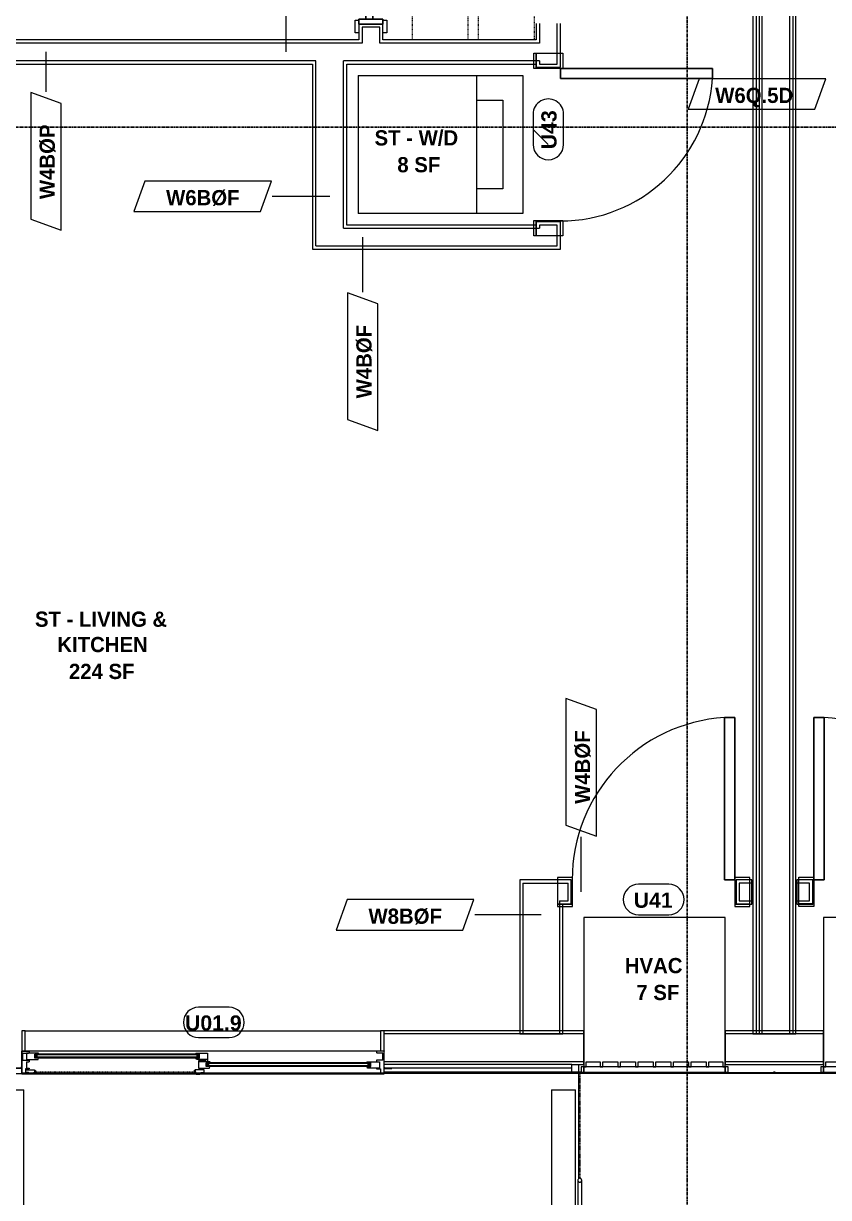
# Model space of a CAD drawing. Header units: inches. Extents: x -4058 to -1781, y 9814 to 12264.
# Drawn here: x -3285.3 to -3126.4, y 9956.2 to 10187.7 of the extents above; entities that cross this region are included whole.
import ezdxf

# ---------------------------------------------------------------- set-up
doc = ezdxf.new("R2010")
doc.units = ezdxf.units.IN
doc.header["$MEASUREMENT"] = 0
for name, pattern in [('Center 1_4_', [0.53125, 0.25, -0.09375, 0.09375, -0.09375]), ('Dash', [0.25, 0.125, -0.125]), ('Grid Line 1_2_', [0.875, 0.5, -0.125, 0.125, -0.125])]:
    doc.linetypes.add(name, pattern=pattern)
for name, color, linetype, lineweight in [('0-1', 7, 'Continuous', 5), ('0-2', 7, 'Continuous', 9), ('A-AREA-IDEN', 2, 'Continuous', 9), ('A-DETL-CNTR-1', 7, 'Center 1_4_', 9), ('A-DETL-GENF-1', 7, 'Continuous', 9), ('A-DETL-GENF-2', 92, 'Continuous', 18), ('A-DETL-GENF-HDLN-1', 7, 'Dash', 9), ('A-DETL-GENF-HDLN-2', 1, 'Continuous', 18), ('A-DOOR', 31, 'Continuous', 18), ('A-DOOR-1', 7, 'Continuous', 9), ('A-DOOR-3', 31, 'Continuous', 9), ('A-DOOR-4', 31, 'Continuous', 30), ('A-DOOR-FRAM-1', 7, 'Continuous', 9), ('A-DOOR-FRAM-3', 31, 'Continuous', 30), ('A-DOOR-IDEN', 31, 'Continuous', 9), ('A-FLOR-1', 7, 'Continuous', 9), ('A-FLOR-2', 192, 'Continuous', 9), ('A-FLOR-HRAL-1', 7, 'Continuous', 9), ('A-GENM-1', 7, 'Continuous', 9), ('A-GLAZ-2', 7, 'Continuous', 9), ('A-WALL', 113, 'Continuous', 18), ('A-WALL-1', 7, 'Continuous', 9), ('A-WALL-2', 250, 'Continuous', 18), ('A-WALL-3', 113, 'Continuous', 9), ('A-WALL-IDEN', 211, 'Continuous', 9), ('I-WALL-1', 7, 'Continuous', 9), ('I-WALL-2', 2, 'Continuous', 9), ('P-SANR-FIXT', 6, 'Continuous', 9), ('Q-CASE', 31, 'Continuous', 9), ('Q-CASE-HDLN', 31, 'Dash', 9), ('S-BEAM-1', 7, 'Continuous', 9), ('S-GRID-1', 1, 'Grid Line 1_2_', 30)]:
    doc.layers.add(name, color=color, linetype=linetype, lineweight=lineweight)
doc.styles.add('Arial_B', font='arialbd.ttf', dxfattribs={"height": 3})
doc.styles.add('Century Gothic_B', font='GOTHICB.TTF', dxfattribs={"height": 3})

# ---------------------------------------------------------------- blocks, each defined once
blk = doc.blocks.new('Door-Sliding-Marvin-2_Panel_Patio_Door-Essential - LL-MARVIN ESSENTIAL SLIDING - 6_-0_X6_-10_ - 2ND FLOOR 2-3440891-UNIT PLANS - 2ND FLOOR')
at = {"layer": 'A-DETL-GENF-1'}
for p, q in [((-32.87, 2.72), (-32.87, 2.27)), ((-32.61, 2.72), (-32.61, 2.27))]:
    blk.add_line(p, q, dxfattribs=at)
at = {"layer": 'A-DETL-GENF-2'}
for p, q in [((-37.25, 3.19), (-37.25, 3.23)), ((-35.75, 3.23), (-37.25, 3.23)), ((-35.91, 3.19), (-37.25, 3.19)), ((-35.91, 3.19), (-35.91, 3.08)), ((-35.75, 3.08), (-35.91, 3.08)), ((-35, 4.28), (-35.75, 4.28)), ((-35.75, 4.28), (-35.75, -0.19)), ((-35, 3.31), (-35, 4.28)), ((-34.25, 3.31), (-35, 3.31)), ((-34.81, 3.19), (-32.46, 3.19)), ((-34.81, 1.94), (-34.81, 3.19)), ((-34.25, 3.19), (-34.25, 3.31)), ((-32.38, 2.87), (-33.09, 2.87)), ((-33.09, 2.87), (-33.09, 2.12)), ((-32.98, 2.72), (-32.98, 2.87)), ((-32.46, 3.19), (-32.38, 2.87)), ((-35.5, 1.62), (-35.5, 0.25)), ((-35.5, 1.62), (-34.25, 1.62)), ((-35.5, 0.25), (-34.39, 0.25)), ((-32.41, 1.94), (-34.81, 1.94)), ((-34.39, 0.25), (-34.25, 0.1)), ((-34.25, 1.62), (-34.25, 1.94)), ((-34.25, -0.19), (-34.25, 0.1)), ((-33.09, 2.12), (-32.34, 2.12)), ((-32.98, 2.27), (-32.98, 2.12)), ((-32.34, 2), (-32.41, 1.94)), ((-32.34, 2.12), (-32.34, 2)), ((-35.75, -0.19), (-34.25, -0.19)), ((-35.06, -0.22), (-35.75, -0.22)), ((-35.75, -0.22), (-35.75, -4.19)), ((-35.06, -4.19), (-35.06, -0.22)), ((35.06, -0.22), (35.06, -4.19)), ((35.75, -0.22), (35.06, -0.22)), ((35.75, -4.19), (35.75, -0.22)), ((-35.75, -4.19), (-35.06, -4.19)), ((35.06, -4.19), (35.75, -4.19))]:
    blk.add_line(p, q, dxfattribs=at)
at = {"layer": 'A-DETL-GENF-HDLN-1'}
blk.add_line((1.75, 3.94), (33.01, 3.94), dxfattribs=at)
at = {"layer": 'A-DETL-GENF-HDLN-2'}
for p, q in [((-32.87, 2.72), (-32.87, 2.27)), ((-32.61, 2.72), (-32.61, 2.27)), ((-1.29, 3.19), (-1.38, 2.87)), ((-1.38, 2.87), (-0.66, 2.87)), ((0.87, 3.19), (-1.29, 3.19)), ((-1.14, 2.72), (-1.14, 2.27)), ((-0.88, 2.72), (-0.88, 2.27)), ((-0.77, 2.72), (-0.77, 2.87)), ((-0.66, 2.87), (-0.66, 2.12)), ((-0.24, 4.05), (-0.24, 3.53)), ((0.34, 4.05), (-0.24, 4.05)), ((-0.24, 3.53), (1.51, 3.53)), ((0.6, 4.36), (0.34, 4.05)), ((1.35, 4.36), (0.6, 4.36)), ((0.87, 1.72), (0.87, 3.19)), ((1.35, 4.05), (1.35, 4.36)), ((1.35, 4.05), (1.51, 4.05)), ((1.51, 3.69), (1.51, 4.05)), ((1.71, 3.69), (1.51, 3.69)), ((1.51, 3.65), (1.75, 3.65)), ((1.51, 3.53), (1.51, 3.65)), ((1.64, 3.83), (1.64, 3.94)), ((1.75, 3.94), (1.64, 3.94)), ((1.64, 3.83), (1.71, 3.83)), ((1.71, 3.83), (1.71, 3.69)), ((1.75, 3.65), (1.75, 3.94)), ((33.01, 3.94), (33.12, 3.94)), ((33.01, 3.65), (33.01, 3.94)), ((33.25, 3.65), (33.01, 3.65)), ((33.12, 3.83), (33.05, 3.83)), ((33.05, 3.83), (33.05, 3.69)), ((33.05, 3.69), (33.25, 3.69)), ((33.12, 3.83), (33.12, 3.94)), ((33.25, 3.69), (33.25, 4.05)), ((33.41, 4.05), (33.25, 4.05)), ((33.25, 3.53), (33.25, 3.65)), ((35, 3.53), (33.25, 3.53)), ((33.41, 4.05), (33.41, 4.36)), ((33.41, 4.36), (34.16, 4.36)), ((34.16, 4.36), (34.42, 4.05)), ((34.25, 3.19), (34.25, 3.31)), ((34.25, 3.31), (35, 3.31)), ((34.81, 3.19), (34.25, 3.19)), ((34.42, 4.05), (35, 4.05)), ((34.81, 1.94), (34.81, 3.19)), ((35, 4.28), (35.75, 4.28)), ((35, 3.31), (35, 4.28)), ((35.75, 4.28), (35.75, -0.19)), ((35.75, 3.23), (37.25, 3.23)), ((35.75, 3.08), (35.9, 3.08)), ((35.9, 3.19), (35.9, 3.08)), ((35.9, 3.19), (37.25, 3.19)), ((37.25, 3.19), (37.25, 3.23)), ((-0.66, 2.12), (-1.41, 2.12)), ((-1.41, 2.12), (-1.41, 2)), ((-1.41, 2), (-1.34, 1.94)), ((-1.34, 1.94), (0.87, 1.94)), ((0.24, 1.82), (-0.88, 1.72)), ((-0.88, 0.25), (-0.88, 1.72)), ((-0.88, 1.5), (1.29, 1.5)), ((1.34, 0.25), (-0.88, 0.25)), ((-0.77, 2.27), (-0.77, 2.12)), ((-0.43, 1.68), (0.43, 1.76)), ((-0.43, 1.58), (-0.43, 1.68)), ((-0.24, 1.58), (-0.43, 1.58)), ((-0.24, 1.62), (0.87, 1.72)), ((-0.24, 1.62), (-0.24, 1.7)), ((-0.24, 1.51), (-0.24, 1.58)), ((0.24, 1.93), (0.24, 1.86)), ((0.24, 1.86), (0.43, 1.86)), ((0.24, 1.82), (0.24, 1.74)), ((0.43, 1.86), (0.43, 1.76)), ((0.66, 1.19), (0.66, 0.44)), ((1.37, 1.19), (0.66, 1.19)), ((0.66, 0.44), (1.41, 0.44)), ((0.77, 1.04), (0.77, 1.19)), ((0.77, 0.58), (0.77, 0.44)), ((0.88, 1.04), (0.88, 0.58)), ((1.14, 1.04), (1.14, 0.58)), ((1.29, 1.5), (1.37, 1.19)), ((1.41, 0.31), (1.34, 0.25)), ((1.41, 0.44), (1.41, 0.31)), ((33.16, 0.44), (32.41, 0.44)), ((32.41, 0.44), (32.41, 0.31)), ((32.41, 0.31), (32.47, 0.25)), ((32.52, 1.5), (32.44, 1.19)), ((32.44, 1.19), (33.16, 1.19)), ((32.47, 0.25), (34.84, 0.25)), ((34.84, 1.5), (32.52, 1.5)), ((32.68, 1.04), (32.68, 0.58)), ((32.93, 1.04), (32.93, 0.58)), ((33.04, 1.04), (33.04, 1.19)), ((33.04, 0.58), (33.04, 0.44)), ((33.16, 1.19), (33.16, 0.44)), ((34.81, 1.94), (34.25, 1.94)), ((34.25, 1.62), (34.25, 1.94)), ((35.5, 1.62), (34.25, 1.62)), ((34.39, 0.25), (34.25, 0.1)), ((34.25, -0.19), (34.25, 0.1)), ((35.5, 0.25), (34.39, 0.25)), ((34.84, 0.25), (34.84, 1.5)), ((35.5, 1.62), (35.5, 0.25)), ((35.75, -0.19), (34.25, -0.19))]:
    blk.add_line(p, q, dxfattribs=at)
at = {"layer": 'A-DOOR'}
for p, q in [((-32.98, 2.87), (-0.77, 2.87)), ((-32.98, 2.72), (-0.77, 2.72)), ((-32.98, 2.27), (-0.77, 2.27)), ((-32.98, 2.12), (-0.77, 2.12)), ((0.77, 1.19), (33.04, 1.19)), ((0.77, 1.04), (33.04, 1.04)), ((0.77, 0.58), (33.04, 0.58)), ((0.77, 0.44), (33.04, 0.44))]:
    blk.add_line(p, q, dxfattribs=at)
at = {"layer": 'A-DOOR-1'}
for p, q in [((-35.75, 4.25), (35.75, 4.25)), ((-35.75, 4.19), (-35.75, 4.25)), ((-35.75, 4.19), (35.75, 4.19)), ((35.75, 4.25), (35.75, 4.19)), ((40.68, 4.25), (35.75, 4.25)), ((40.68, 4.19), (40.68, 4.25))]:
    blk.add_line(p, q, dxfattribs=at)
at = {"layer": 'A-DOOR-FRAM-1'}
for p, q in [((35.75, 4.28), (-35.75, 4.28)), ((-35.75, 4.28), (-35.75, -0.19)), ((35.75, -0.19), (35.75, 4.28)), ((-35.75, -0.19), (35.75, -0.19))]:
    blk.add_line(p, q, dxfattribs=at)
blk = doc.blocks.new('V-Series_EWC4_SPVU_RFA_2015 - 2ND AND 3RD FLOOR-2226480-UNIT PLANS - 2ND FLOOR')
at = {"layer": 'A-GENM-1'}
for p, q in [((-3859.97, 11740.34), (-3859.97, 11739.78)), ((-3858.97, 11740.34), (-3859.97, 11740.34)), ((-3858.97, 11739.78), (-3858.97, 11740.34)), ((-3859.97, 11739.78), (-3859.97, 11711.9)), ((-3858.97, 11739.78), (-3859.97, 11739.78)), ((-3859.97, 11739.78), (-3858.97, 11739.78)), ((-3858.97, 11711.9), (-3858.97, 11739.78)), ((-3829.54, 11739.78), (-3858.97, 11739.78)), ((-3858.97, 11739.78), (-3858.97, 11739.34)), ((-3858.97, 11739.34), (-3857.97, 11739.34)), ((-3857.97, 11739.34), (-3857.97, 11736.54)), ((-3829.54, 11711.9), (-3829.54, 11739.78)), ((-3857.97, 11736.54), (-3858.97, 11736.54)), ((-3858.97, 11736.54), (-3858.97, 11736.04)), ((-3858.97, 11736.04), (-3857.97, 11736.04)), ((-3857.97, 11736.04), (-3857.97, 11733.06)), ((-3857.97, 11733.06), (-3858.97, 11733.06)), ((-3858.97, 11733.06), (-3858.97, 11732.56)), ((-3858.97, 11732.56), (-3857.97, 11732.56)), ((-3857.97, 11732.56), (-3857.97, 11729.57)), ((-3857.97, 11729.57), (-3858.97, 11729.57)), ((-3858.97, 11729.57), (-3858.97, 11729.07)), ((-3858.97, 11729.07), (-3857.97, 11729.07)), ((-3857.97, 11729.07), (-3857.97, 11726.09)), ((-3857.97, 11726.09), (-3858.97, 11726.09)), ((-3858.97, 11726.09), (-3858.97, 11725.59)), ((-3858.97, 11725.59), (-3857.97, 11725.59)), ((-3857.97, 11725.59), (-3857.97, 11722.61)), ((-3857.97, 11722.61), (-3858.97, 11722.61)), ((-3858.97, 11722.61), (-3858.97, 11722.11)), ((-3858.97, 11722.11), (-3857.97, 11722.11)), ((-3857.97, 11722.11), (-3857.97, 11719.12)), ((-3857.97, 11719.12), (-3858.97, 11719.12)), ((-3858.97, 11719.12), (-3858.97, 11718.62)), ((-3858.97, 11718.62), (-3857.97, 11718.62)), ((-3857.97, 11718.62), (-3857.97, 11715.64)), ((-3857.97, 11715.64), (-3858.97, 11715.64)), ((-3858.97, 11715.64), (-3858.97, 11715.14)), ((-3858.97, 11715.14), (-3857.97, 11715.14)), ((-3857.97, 11715.14), (-3857.97, 11712.34)), ((-3857.97, 11712.34), (-3858.97, 11712.34)), ((-3858.97, 11712.34), (-3858.97, 11711.9)), ((-3859.97, 11711.9), (-3858.97, 11711.9)), ((-3859.97, 11711.9), (-3859.97, 11711.34)), ((-3858.97, 11711.9), (-3859.97, 11711.9)), ((-3859.97, 11711.34), (-3858.97, 11711.34)), ((-3858.97, 11711.34), (-3858.97, 11711.9)), ((-3858.97, 11711.9), (-3829.54, 11711.9))]:
    blk.add_line(p, q, dxfattribs=at)
blk = doc.blocks.new('Perforated Panel at Magic-Pak - hvac panel - 2nd floor 2-2702974-UNIT PLANS - 2ND FLOOR')
at = {"layer": 'A-GLAZ-2'}
for p, q in [((19.01, 4.19), (-19.01, 4.19)), ((-19.01, 4.12), (19.01, 4.12))]:
    blk.add_line(p, q, dxfattribs=at)
blk = doc.blocks.new('Railing - Baluster_01-2700443-UNIT PLANS - 2ND FLOOR')
at = {"layer": 'A-FLOR-HRAL-1'}
for p, q in [((-0.59, 1.18), (0.59, 1.18)), ((-0.59, 0.59), (-0.59, 1.18)), ((0.59, 1.18), (0.59, 0.59))]:
    blk.add_line(p, q, dxfattribs=at)
blk = doc.blocks.new('Railing - Railing-3415178-UNIT PLANS - 2ND FLOOR')
at = {"layer": 'A-FLOR-HRAL-1'}
for p, q in [((-3289.9, 9977.44), (-3289.9, 9933.33)), ((-3289.9, 9977.44), (-3289.43, 9977.44)), ((-3289.43, 9977.44), (-3285.65, 9977.44)), ((-3285.65, 9977.44), (-3285.17, 9977.44)), ((-3285.17, 9938.05), (-3285.17, 9977.44)), ((-3181.07, 9977.44), (-3181.07, 9938.05)), ((-3181.07, 9977.44), (-3180.6, 9977.44)), ((-3180.6, 9977.44), (-3176.82, 9977.44)), ((-3176.82, 9977.44), (-3176.35, 9977.44)), ((-3176.35, 9933.33), (-3176.35, 9977.44)), ((-3181.07, 9938.05), (-3285.17, 9938.05)), ((-3289.9, 9933.33), (-3176.35, 9933.33))]:
    blk.add_line(p, q, dxfattribs=at)
for points, knots in [([(-3285.65, 9937.58), (-3285.61, 9937.62), (-3285.54, 9937.68), (-3285.47, 9937.76), (-3285.42, 9937.81), (-3285.38, 9937.84), (-3285.35, 9937.88), (-3285.32, 9937.91), (-3285.29, 9937.93), (-3285.26, 9937.96), (-3285.24, 9937.99), (-3285.21, 9938.02), (-3285.18, 9938.04), (-3285.17, 9938.05), (-3285.17, 9938.05)], [0, 0, 0, 0, 0.166667, 0.25, 0.333333, 0.375, 0.416667, 0.5, 0.541667, 0.583333, 0.666667, 0.75, 0.833333, 1, 1, 1, 1]), ([(-3180.6, 9937.58), (-3180.64, 9937.62), (-3180.7, 9937.68), (-3180.78, 9937.76), (-3180.83, 9937.81), (-3180.86, 9937.84), (-3180.9, 9937.88), (-3180.93, 9937.91), (-3180.96, 9937.93), (-3180.98, 9937.96), (-3181.01, 9937.99), (-3181.04, 9938.02), (-3181.07, 9938.04), (-3181.07, 9938.05), (-3181.07, 9938.05)], [0, 0, 0, 0, 0.166667, 0.25, 0.333333, 0.375, 0.416667, 0.5, 0.541667, 0.583333, 0.666667, 0.75, 0.833333, 1, 1, 1, 1]), ([(-3289.9, 9933.33), (-3289.9, 9933.33), (-3289.89, 9933.34), (-3289.86, 9933.36), (-3289.84, 9933.39), (-3289.81, 9933.42), (-3289.78, 9933.44), (-3289.75, 9933.47), (-3289.71, 9933.51), (-3289.67, 9933.55), (-3289.64, 9933.59), (-3289.6, 9933.63), (-3289.53, 9933.7), (-3289.47, 9933.76), (-3289.43, 9933.8)], [0, 0, 0, 0, 0.166667, 0.25, 0.333333, 0.416667, 0.458333, 0.5, 0.583333, 0.666667, 0.708333, 0.75, 0.833333, 1, 1, 1, 1]), ([(-3176.35, 9933.33), (-3176.35, 9933.33), (-3176.36, 9933.34), (-3176.38, 9933.36), (-3176.41, 9933.39), (-3176.44, 9933.42), (-3176.47, 9933.44), (-3176.49, 9933.47), (-3176.53, 9933.51), (-3176.58, 9933.55), (-3176.61, 9933.59), (-3176.65, 9933.63), (-3176.72, 9933.7), (-3176.78, 9933.76), (-3176.82, 9933.8)], [0, 0, 0, 0, 0.166667, 0.25, 0.333333, 0.416667, 0.458333, 0.5, 0.583333, 0.666667, 0.708333, 0.75, 0.833333, 1, 1, 1, 1])]:
    blk.add_open_spline(points, degree=3, knots=knots, dxfattribs=at)
blk.add_blockref('Railing - Baluster_01-2700443-UNIT PLANS - 2ND FLOOR', (-3287.54, 9976.85))
blk = doc.blocks.new('Walls 75 - Walls 1-3287873-UNIT PLANS - 2ND FLOOR')
at = {"layer": 'S-BEAM-1'}
for p, q in [((-3175.89, 9959.59), (-3175.89, 9940.65)), ((-3175.14, 9940.65), (-3175.14, 9959.59))]:
    blk.add_line(p, q, dxfattribs=at)
at = {"layer": 'S-BEAM-1', "flags": 128}
for points in [[(-3175.14, 9959.59), (-3175.16, 9959.68), (-3175.19, 9959.77), (-3175.24, 9959.85), (-3175.31, 9959.92), (-3175.39, 9959.96), (-3175.47, 9959.99), (-3175.56, 9959.99), (-3175.65, 9959.96), (-3175.73, 9959.92), (-3175.8, 9959.85), (-3175.85, 9959.77), (-3175.88, 9959.68), (-3175.89, 9959.59)], [(-3175.89, 9959.59), (-3175.88, 9959.49), (-3175.85, 9959.4), (-3175.8, 9959.32), (-3175.73, 9959.26), (-3175.65, 9959.21), (-3175.56, 9959.19), (-3175.47, 9959.19), (-3175.39, 9959.21), (-3175.31, 9959.26), (-3175.24, 9959.32), (-3175.19, 9959.4), (-3175.16, 9959.49), (-3175.14, 9959.59)]]:
    blk.add_lwpolyline(points, dxfattribs=at)
at = {"layer": 'S-BEAM-1'}
blk.add_ellipse((-3175.52, 9940.65), major_axis=(0.375, 0), ratio=0.93544, start_param=4.18879, end_param=6.283185, dxfattribs=at)
blk = doc.blocks.new('CTR - 1st Phase - Shell_rvt-1-UNIT PLANS - 2ND FLOOR')
at = {"layer": 'A-DETL-CNTR-1'}
blk.add_line((-3175.52, 9980.69), (-3175.52, 9959.99), dxfattribs=at)
at = {"layer": 'A-FLOR-1'}
for p, q in [((-3175.71, 9980.94), (-3175.71, 9982.44)), ((-3175.71, 9959.93), (-3175.71, 9980.69))]:
    blk.add_line(p, q, dxfattribs=at)
at = {"layer": 'A-WALL-1'}
for p, q in [((-3174.71, 9989.06), (-3214.11, 9989.06)), ((-3174.71, 9982.44), (-3174.71, 9989.06)), ((-3127.41, 9989.06), (-3146.84, 9989.06)), ((-3146.84, 9989.06), (-3146.84, 9982.44)), ((-3127.41, 9982.44), (-3127.41, 9989.06)), ((-3214.11, 9985.1), (-3214.11, 9985.06)), ((-3177.09, 9980.94), (-3177.09, 9982.44)), ((-3177.09, 9982.44), (-3174.71, 9982.44)), ((-3175.34, 9980.94), (-3177.09, 9980.94)), ((-3175.34, 9980.69), (-3175.34, 9980.94)), ((-3146.84, 9982.44), (-3127.41, 9982.44)), ((-3136.94, 9980.94), (-3137.31, 9980.94)), ((-3137.31, 9980.94), (-3137.31, 9980.69)), ((-3136.94, 9980.69), (-3136.94, 9980.94)), ((-3214.11, 9980.69), (-3175.34, 9980.69)), ((-3137.31, 9980.69), (-3136.94, 9980.69))]:
    blk.add_line(p, q, dxfattribs=at)
at = {"layer": 'A-WALL-2'}
for p, q in [((-3174.71, 9988.44), (-3214.11, 9988.44)), ((-3127.41, 9988.44), (-3146.84, 9988.44)), ((-3174.71, 9982.94), (-3214.11, 9982.94)), ((-3177.09, 9982.44), (-3214.11, 9982.44)), ((-3177.09, 9981.69), (-3214.11, 9981.69)), ((-3177.09, 9980.94), (-3214.11, 9980.94)), ((-3127.41, 9982.94), (-3146.84, 9982.94))]:
    blk.add_line(p, q, dxfattribs=at)
at = {"layer": '0-2'}
for name, p, rotation in [('V-Series_EWC4_SPVU_RFA_2015 - 2ND AND 3RD FLOOR-2226480-UNIT PLANS - 2ND FLOOR', (8565.07, 13840.91), 90.00000000000026), ('V-Series_EWC4_SPVU_RFA_2015 - 2ND AND 3RD FLOOR-2226480-UNIT PLANS - 2ND FLOOR', (8612.37, 13840.91), 90.00000000000026), ('Door-Sliding-Marvin-2_Panel_Patio_Door-Essential - LL-MARVIN ESSENTIAL SLIDING - 6_-0_X6_-10_ - 2ND FLOOR 2-3440891-UNIT PLANS - 2ND FLOOR', (-3249.86, 9984.88), 180), ('Perforated Panel at Magic-Pak - hvac panel - 2nd floor 2-2702974-UNIT PLANS - 2ND FLOOR', (-3156.32, 9984.88), 180), ('Perforated Panel at Magic-Pak - hvac panel - 2nd floor 2-2702974-UNIT PLANS - 2ND FLOOR', (-3117.92, 9984.88), 180)]:
    blk.add_blockref(name, p, dxfattribs=dict(at, rotation=rotation))
for name in ['Railing - Railing-3415178-UNIT PLANS - 2ND FLOOR', 'Walls 75 - Walls 1-3287873-UNIT PLANS - 2ND FLOOR']:
    blk.add_blockref(name, (0, 0), dxfattribs=at)
blk = doc.blocks.new('CTR - 1st Phase - Common Walls_rvt-1-UNIT PLANS - 2ND FLOOR')
at = {"layer": 'A-WALL-2'}
for p, q in [((-3140.75, 10355.41), (-3140.75, 9988.44)), ((-3140.12, 10355.41), (-3140.12, 9988.44)), ((-3139.62, 10355.41), (-3139.62, 9988.44)), ((-3134.12, 10355.41), (-3134.12, 9988.44)), ((-3133.5, 10355.41), (-3133.5, 9988.44))]:
    blk.add_line(p, q, dxfattribs=at)
at = {"layer": 'I-WALL-1'}
for p, q in [((-3141.37, 10355.41), (-3141.37, 9988.44)), ((-3132.87, 9988.44), (-3132.87, 10355.41)), ((-3141.37, 9988.44), (-3132.87, 9988.44))]:
    blk.add_line(p, q, dxfattribs=at)
blk = doc.blocks.new('CTR - 1st Phase - Structure_rvt-1-UNIT PLANS - 2ND FLOOR')
at = {"layer": 'S-GRID-1'}
for p, q in [((-3154.32, 9814.03), (-3154.32, 12247.5)), ((-1781.27, 10167.19), (-4041.78, 10167.19))]:
    blk.add_line(p, q, dxfattribs=at)
blk = doc.blocks.new('SLIDING - FLUSH - SLIDING - FLUSH - 5-0 x 6-8-3203586-UNIT PLANS - 2ND FLOOR')
at = {"layer": 'A-DOOR-3'}
for p, q in [((-32.75, 3.25), (-30.25, 3.25)), ((-32.75, 2.5), (-32.75, 3.25)), ((-30.25, 2.5), (-32.75, 2.5)), ((-30.25, 3.25), (-30.25, 2.5)), ((30.25, 3.25), (32.75, 3.25)), ((30.25, 2.5), (30.25, 3.25)), ((32.75, 2.5), (30.25, 2.5)), ((32.75, 3.25), (32.75, 2.5)), ((-32.75, -2.25), (-30.25, -2.25)), ((-32.75, -3), (-32.75, -2.25)), ((-30.25, -2.25), (-30.25, -3)), ((30.25, -2.25), (32.75, -2.25)), ((30.25, -3), (30.25, -2.25)), ((32.75, -2.25), (32.75, -3)), ((-30.25, -3), (-32.75, -3)), ((32.75, -3), (30.25, -3))]:
    blk.add_line(p, q, dxfattribs=at)
at = {"layer": 'A-DOOR-4'}
for p, q in [((-1, -0.88), (-1, 0.5)), ((-1, 0.5), (30, 0.5)), ((30, 0.5), (30, -0.88)), ((-30, -2.25), (-30, -0.88)), ((-30, -0.88), (1, -0.88)), ((1, -2.25), (-30, -2.25)), ((30, -0.88), (-1, -0.88)), ((1, -0.88), (1, -2.25))]:
    blk.add_line(p, q, dxfattribs=at)
at = {"layer": 'A-DOOR-FRAM-3'}
for p, q in [((-31, -2.25), (-31, 2.5)), ((-31, 2.5), (-30, 2.5)), ((-30, 2.5), (-30, -2.25)), ((30, 2.5), (31, 2.5)), ((30, -2.25), (30, 2.5)), ((31, 2.5), (31, -2.25)), ((-30, -2.25), (-31, -2.25)), ((31, -2.25), (30, -2.25))]:
    blk.add_line(p, q, dxfattribs=at)
blk = doc.blocks.new('OD_CW_Closet - OD_CW_Closet-3786599-UNIT PLANS - 2ND FLOOR')
at = {"layer": 'Q-CASE-HDLN'}
for p, q in [((0.74, -24), (0.74, 0)), ((0.74, 0), (68.99, 0)), ((68.99, 0), (68.99, -24)), ((0.74, -11), (68.99, -11)), ((0.74, -13), (68.99, -13)), ((68.99, -24), (0.74, -24))]:
    blk.add_line(p, q, dxfattribs=at)
blk = doc.blocks.new('SWING - SINGLE - FLUSH - SWING - FLUSH - 2-6 x 6-8 - PASSAGE-4346079-UNIT PLANS - 2ND FLOOR')
at = {"layer": 'A-DOOR-3'}
for p, q in [((-18, 2.375), (-18, 2.875)), ((-18, 2.875), (-15, 2.875)), ((-18, 2.375), (-15, 2.375)), ((-18, -2.875), (-18, 2.375)), ((-15, 2.375), (-18, 2.375)), ((-15, 2.875), (-15, 2.375)), ((-15, 2.375), (-15, -2.875)), ((15, 2.375), (15, 2.875)), ((15, 2.875), (18, 2.875)), ((15, 2.375), (18, 2.375)), ((15, -2.875), (15, 2.375)), ((18, 2.375), (15, 2.375)), ((18, 2.875), (18, 2.375)), ((18, 2.375), (18, -2.875)), ((-15, -2.875), (-18, -2.875)), ((18, -2.875), (15, -2.875))]:
    blk.add_line(p, q, dxfattribs=at)
blk.add_arc((15, -2.375), 30.067, 180, 266.18593, dxfattribs=at)
at = {"layer": 'A-DOOR-4'}
for p, q in [((13, -2.375), (13, -32.375)), ((15, -2.375), (13, -2.375)), ((15, -2.375), (15, -32.375)), ((15, -32.375), (13, -32.375))]:
    blk.add_line(p, q, dxfattribs=at)
blk = doc.blocks.new('Stacked Washer and Dryer - 26_x25_ - Private-1352637-UNIT PLANS - 2ND FLOOR')
at = {"layer": 'P-SANR-FIXT'}
for p, q in [((0, 13.625), (32.4375, 13.625)), ((0, 13.625), (0, -13.625)), ((23.34375, 13.625), (23.34375, -13.625)), ((32.4375, 13.625), (32.4375, -13.625)), ((23.34375, 8.75), (28.53125, 8.75)), ((28.53125, 8.75), (28.53125, -8.75)), ((28.53125, -8.75), (23.34375, -8.75)), ((32.4375, -13.625), (0, -13.625))]:
    blk.add_line(p, q, dxfattribs=at)
blk = doc.blocks.new('SWING - SINGLE - FLUSH - SWING - 32_ x 80_ - WITH ACOUSTICAL SEAL-4346071-UNIT PLANS - 2ND FLOOR')
at = {"layer": 'A-DOOR-3'}
for p, q in [((-16, 2.87), (-19, 2.87)), ((-19, 2.87), (-19, -2.38)), ((-16, -2.38), (-16, 2.87)), ((19, 2.87), (16, 2.87)), ((16, 2.87), (16, -2.38)), ((19, -2.38), (19, 2.87)), ((-19, -2.38), (-16, -2.38)), ((-16, -2.38), (-19, -2.38)), ((-19, -2.38), (-19, -2.88)), ((-19, -2.88), (-16, -2.88)), ((-16, -2.88), (-16, -2.38)), ((16, -2.38), (19, -2.38)), ((19, -2.38), (16, -2.38)), ((16, -2.38), (16, -2.88)), ((16, -2.88), (19, -2.88)), ((19, -2.88), (19, -2.38))]:
    blk.add_line(p, q, dxfattribs=at)
blk.add_arc((16, 2.37), 32.07, 93.5759, 180, dxfattribs=at)
at = {"layer": 'A-DOOR-4'}
for p, q in [((14, 2.37), (14, 34.38)), ((16, 34.38), (14, 34.38)), ((16, 2.37), (16, 34.38)), ((16, 2.37), (14, 2.37))]:
    blk.add_line(p, q, dxfattribs=at)
blk = doc.blocks.new('SWING - SINGLE - FLUSH - SWING - 32_ x 80_ - WITH ACOUSTICAL SEAL-4346081-UNIT PLANS - 2ND FLOOR')
at = {"layer": 'A-DOOR-3'}
for p, q in [((-19, 2.37), (-19, 2.87)), ((-19, 2.87), (-16, 2.87)), ((-19, 2.37), (-16, 2.37)), ((-19, -2.88), (-19, 2.37)), ((-16, 2.37), (-19, 2.37)), ((-16, 2.87), (-16, 2.37)), ((-16, 2.37), (-16, -2.88)), ((16, 2.37), (16, 2.87)), ((16, 2.87), (19, 2.87)), ((16, 2.37), (19, 2.37)), ((16, -2.88), (16, 2.37)), ((19, 2.37), (16, 2.37)), ((19, 2.87), (19, 2.37)), ((19, 2.37), (19, -2.88)), ((-16, -2.88), (-19, -2.88)), ((19, -2.88), (16, -2.88))]:
    blk.add_line(p, q, dxfattribs=at)
blk.add_arc((16, -2.38), 32.07, 180, 266.4241, dxfattribs=at)
at = {"layer": 'A-DOOR-4'}
for p, q in [((14, -2.38), (14, -34.38)), ((16, -2.38), (14, -2.38)), ((16, -2.38), (16, -34.38)), ((16, -34.38), (14, -34.38))]:
    blk.add_line(p, q, dxfattribs=at)
blk = doc.blocks.new('Wall Tag - Arch Wall-3956453-UNIT PLANS - 2ND FLOOR')
at = {"layer": 'A-WALL-IDEN'}
for p, q in [((-0.3561, 0.0937), (-0.4244, -0.0937)), ((0.4244, 0.0937), (-0.3561, 0.0937)), ((0.3561, -0.0937), (0.4244, 0.0937)), ((-0.4244, -0.0937), (0.3561, -0.0937))]:
    blk.add_line(p, q, dxfattribs=at)
blk = doc.blocks.new('Door Tag - Type Mark-2601225-UNIT PLANS - 2ND FLOOR')
at = {"layer": 'A-DOOR-IDEN'}
for p, q in [((0.09375, 0.09375), (-0.09375, 0.09375)), ((-0.09375, -0.09375), (0.09375, -0.09375))]:
    blk.add_line(p, q, dxfattribs=at)
for centre, start, end in [((-0.09375, 0), 90, 270), ((0.09375, 0), 270, 90)]:
    blk.add_arc(centre, 0.09375, start, end, dxfattribs=at)

msp = doc.modelspace()

# ---------------------------------------------------------------- linework, layer by layer
at = {"layer": 'A-DOOR-IDEN'}
msp.add_line((-3181.72, 10163.79), (-3184.72, 10166.79), dxfattribs=at)
at = {"layer": 'A-FLOR-2'}
msp.add_line((-3284.92, 9989.06), (-3214.8, 9989.06), dxfattribs=at)
at = {"layer": 'A-WALL'}
for p, q in [((-3214.97, 10186.91), (-3218.47, 10186.91)), ((-3218.47, 10186.91), (-3218.47, 10183.79)), ((-3214.97, 10183.79), (-3214.97, 10186.91)), ((-3183.47, 10187.66), (-3183.47, 10183.79)), ((-3179.97, 10179.66), (-3179.97, 10187.66)), ((-3218.47, 10183.79), (-3334.47, 10183.79)), ((-3183.47, 10183.79), (-3214.97, 10183.79)), ((-3227.6, 10180.29), (-3334.47, 10180.29)), ((-3227.6, 10143.79), (-3227.6, 10180.29)), ((-3222.1, 10147.29), (-3222.1, 10180.29)), ((-3183.47, 10180.29), (-3222.1, 10180.29)), ((-3183.47, 10180.29), (-3183.47, 10179.66)), ((-3183.47, 10179.66), (-3179.97, 10179.66)), ((-3179.97, 10147.91), (-3183.47, 10147.91)), ((-3183.47, 10147.91), (-3183.47, 10147.29)), ((-3179.97, 10143.79), (-3179.97, 10147.91)), ((-3222.1, 10147.29), (-3183.47, 10147.29)), ((-3227.6, 10143.79), (-3179.97, 10143.79)), ((-3186.75, 10018.19), (-3186.75, 9988.44)), ((-3186.75, 10018.19), (-3177.81, 10018.19)), ((-3177.81, 10014.69), (-3177.81, 10018.19)), ((-3144.06, 10018.19), (-3144.06, 10014.69)), ((-3141.56, 10018.19), (-3144.06, 10018.19)), ((-3130.19, 10018.19), (-3132.69, 10018.19)), ((-3130.19, 10014.69), (-3130.19, 10018.19)), ((-3179.5, 10014.69), (-3179.5, 9988.44)), ((-3179.5, 10014.69), (-3177.81, 10014.69)), ((-3144.06, 10014.69), (-3141.56, 10014.69)), ((-3132.69, 10014.69), (-3130.19, 10014.69))]:
    msp.add_line(p, q, dxfattribs=at)
at = {"layer": 'A-WALL-3'}
for p, q in [((-3219.1, 10187.54), (-3219.1, 10184.41)), ((-3214.35, 10187.54), (-3219.1, 10187.54)), ((-3214.35, 10184.41), (-3214.35, 10187.54)), ((-3184.1, 10187.66), (-3184.1, 10184.41)), ((-3179.35, 10179.04), (-3179.35, 10187.66)), ((-3219.1, 10184.41), (-3334.47, 10184.41)), ((-3184.1, 10184.41), (-3214.35, 10184.41)), ((-3334.47, 10179.66), (-3228.22, 10179.66)), ((-3228.22, 10179.66), (-3228.22, 10143.17)), ((-3221.47, 10147.92), (-3221.47, 10179.66)), ((-3221.47, 10179.66), (-3184.1, 10179.66)), ((-3184.1, 10179.66), (-3184.1, 10179.04)), ((-3184.1, 10179.04), (-3179.35, 10179.04)), ((-3184.1, 10147.92), (-3221.47, 10147.92)), ((-3179.35, 10148.54), (-3184.1, 10148.54)), ((-3184.1, 10148.54), (-3184.1, 10147.92)), ((-3179.35, 10143.17), (-3179.35, 10148.54)), ((-3228.22, 10143.17), (-3179.35, 10143.17)), ((-3177.19, 10018.81), (-3178.87, 10018.81)), ((-3177.19, 10014.06), (-3177.19, 10018.81)), ((-3141.56, 10018.81), (-3144.69, 10018.81)), ((-3144.69, 10018.81), (-3144.69, 10014.06)), ((-3141.56, 10014.06), (-3141.56, 10018.81)), ((-3129.56, 10018.81), (-3132.69, 10018.81)), ((-3132.69, 10018.81), (-3132.69, 10014.06)), ((-3129.56, 10014.06), (-3129.56, 10018.81)), ((-3178.87, 10014.06), (-3177.19, 10014.06)), ((-3144.69, 10014.06), (-3141.56, 10014.06)), ((-3132.69, 10014.06), (-3129.56, 10014.06))]:
    msp.add_line(p, q, dxfattribs=at)
at = {"layer": 'A-WALL-IDEN'}
for p, q in [((-3233.44, 10182.04), (-3233.44, 10196.54)), ((-3280.84, 10182.04), (-3280.84, 10174.2)), ((-3224.85, 10153.57), (-3236.18, 10153.57)), ((-3218.35, 10145.54), (-3218.35, 10134.7)), ((-3175.24, 10016.44), (-3175.24, 10027.28)), ((-3183.12, 10011.92), (-3196.25, 10011.92))]:
    msp.add_line(p, q, dxfattribs=at)
at = {"layer": 'I-WALL-2'}
for p, q in [((-3178.87, 10018.81), (-3187.37, 10018.81)), ((-3187.37, 10018.81), (-3187.37, 9988.44)), ((-3178.87, 9988.44), (-3178.87, 10014.06)), ((-3187.37, 9988.44), (-3178.87, 9988.44))]:
    msp.add_line(p, q, dxfattribs=at)

# ---------------------------------------------------------------- block references
at = {"layer": '0-1'}
for name in ['CTR - 1st Phase - Structure_rvt-1-UNIT PLANS - 2ND FLOOR', 'CTR - 1st Phase - Shell_rvt-1-UNIT PLANS - 2ND FLOOR', 'CTR - 1st Phase - Common Walls_rvt-1-UNIT PLANS - 2ND FLOOR']:
    msp.add_blockref(name, (0, 0), dxfattribs=at)
at = {"layer": 'A-DOOR-3'}
for name, p, rotation in [('SLIDING - FLUSH - SLIDING - FLUSH - 5-0 x 6-8-3203586-UNIT PLANS - 2ND FLOOR', (-3216.85, 10218.54), 269.9999999999546), ('SWING - SINGLE - FLUSH - SWING - FLUSH - 2-6 x 6-8 - PASSAGE-4346079-UNIT PLANS - 2ND FLOOR', (-3181.72, 10163.79), 90.00000000002517), ('SWING - SINGLE - FLUSH - SWING - 32_ x 80_ - WITH ACOUSTICAL SEAL-4346081-UNIT PLANS - 2ND FLOOR', (-3113.31, 10016.44), 180)]:
    msp.add_blockref(name, p, dxfattribs=dict(at, rotation=rotation))
msp.add_blockref('SWING - SINGLE - FLUSH - SWING - 32_ x 80_ - WITH ACOUSTICAL SEAL-4346071-UNIT PLANS - 2ND FLOOR', (-3160.94, 10016.44), dxfattribs=at)
at = {"layer": 'A-DOOR-IDEN', "xscale": 31.99999999999999, "yscale": 31.99999999999999, "zscale": 31.99999999999999, "rotation": 89.99999999999955}
msp.add_blockref('Door Tag - Type Mark-2601225-UNIT PLANS - 2ND FLOOR', (-3181.72, 10166.79), dxfattribs=at)
at = {"layer": 'A-DOOR-IDEN', "xscale": 31.99999999999999, "yscale": 31.99999999999999, "zscale": 31.99999999999999}
for p in [(-3160.94, 10014.94), (-3247.71, 9990.72)]:
    msp.add_blockref('Door Tag - Type Mark-2601225-UNIT PLANS - 2ND FLOOR', p, dxfattribs=at)
at = {"layer": 'A-WALL-IDEN', "xscale": 31.99999999999999, "yscale": 31.99999999999999, "zscale": 31.99999999999999}
for p in [(-3140.54, 10173.74), (-3249.91, 10153.57), (-3209.98, 10011.92)]:
    msp.add_blockref('Wall Tag - Arch Wall-3956453-UNIT PLANS - 2ND FLOOR', p, dxfattribs=at)
at = {"layer": 'A-WALL-IDEN', "xscale": 31.99999999999999, "yscale": 31.99999999999999, "zscale": 31.99999999999999, "rotation": 89.99999999999955}
for p in [(-3280.84, 10160.46), (-3218.35, 10120.97), (-3175.24, 10041.01)]:
    msp.add_blockref('Wall Tag - Arch Wall-3956453-UNIT PLANS - 2ND FLOOR', p, dxfattribs=at)
at = {"layer": 'P-SANR-FIXT'}
msp.add_blockref('Stacked Washer and Dryer - 26_x25_ - Private-1352637-UNIT PLANS - 2ND FLOOR', (-3219.22, 10163.79), dxfattribs=at)
at = {"layer": 'Q-CASE', "rotation": 89.99999999997863}
msp.add_blockref('OD_CW_Closet - OD_CW_Closet-3786599-UNIT PLANS - 2ND FLOOR', (-3208.51, 10183.68), dxfattribs=at)

# ---------------------------------------------------------------- texts
at = {"layer": 'A-AREA-IDEN', "char_height": 3, "attachment_point": 1, "style": 'Century Gothic_B'}
for s, insert, width in [('ST - W/D', (-3216, 10166.61), 20.402), ('8 SF', (-3211.51, 10161.32), 9.494), ('ST - LIVING &', (-3283, 10071.72), 31.613), ('KITCHEN', (-3278.58, 10066.72), 20.907), ('224 SF', (-3276.29, 10061.42), 15.352), ('HVAC', (-3166.63, 10003.42), 15.049), ('7 SF', (-3164.35, 9998.12), 9.494)]:
    msp.add_mtext(s, dxfattribs=dict(at, insert=insert, width=width))
at = {"layer": 'A-DOOR-IDEN', "insert": (-3183.1, 10162.86), "char_height": 3, "width": 9.393, "attachment_point": 1, "rotation": 90, "style": 'Arial_B'}
msp.add_mtext('U43', dxfattribs=at)
at = {"layer": 'A-DOOR-IDEN', "char_height": 3, "attachment_point": 1, "style": 'Arial_B'}
for s, insert, width in [('U41', (-3164.87, 10016.32), 9.393), ('U01.9', (-3253.4, 9992.1), 13.635)]:
    msp.add_mtext(s, dxfattribs=dict(at, insert=insert, width=width))
at = {"layer": 'A-WALL-IDEN', "char_height": 3, "attachment_point": 1, "style": 'Century Gothic_B'}
for s, insert, width in [('W6Q.5D', (-3148.8, 10174.99), 19.897), ('W6BØF', (-3257.13, 10154.82), 17.372), ('W8BØF', (-3217.2, 10013.16), 17.372)]:
    msp.add_mtext(s, dxfattribs=dict(at, insert=insert, width=width))
at = {"layer": 'A-WALL-IDEN', "char_height": 3, "attachment_point": 1, "rotation": 90, "style": 'Century Gothic_B'}
for s, insert, width in [('W4BØP', (-3282.08, 10153.03), 17.877), ('W4BØF', (-3219.6, 10113.75), 17.372), ('W4BØF', (-3176.49, 10033.8), 17.372)]:
    msp.add_mtext(s, dxfattribs=dict(at, insert=insert, width=width))

doc.saveas('drawing.dxf')
